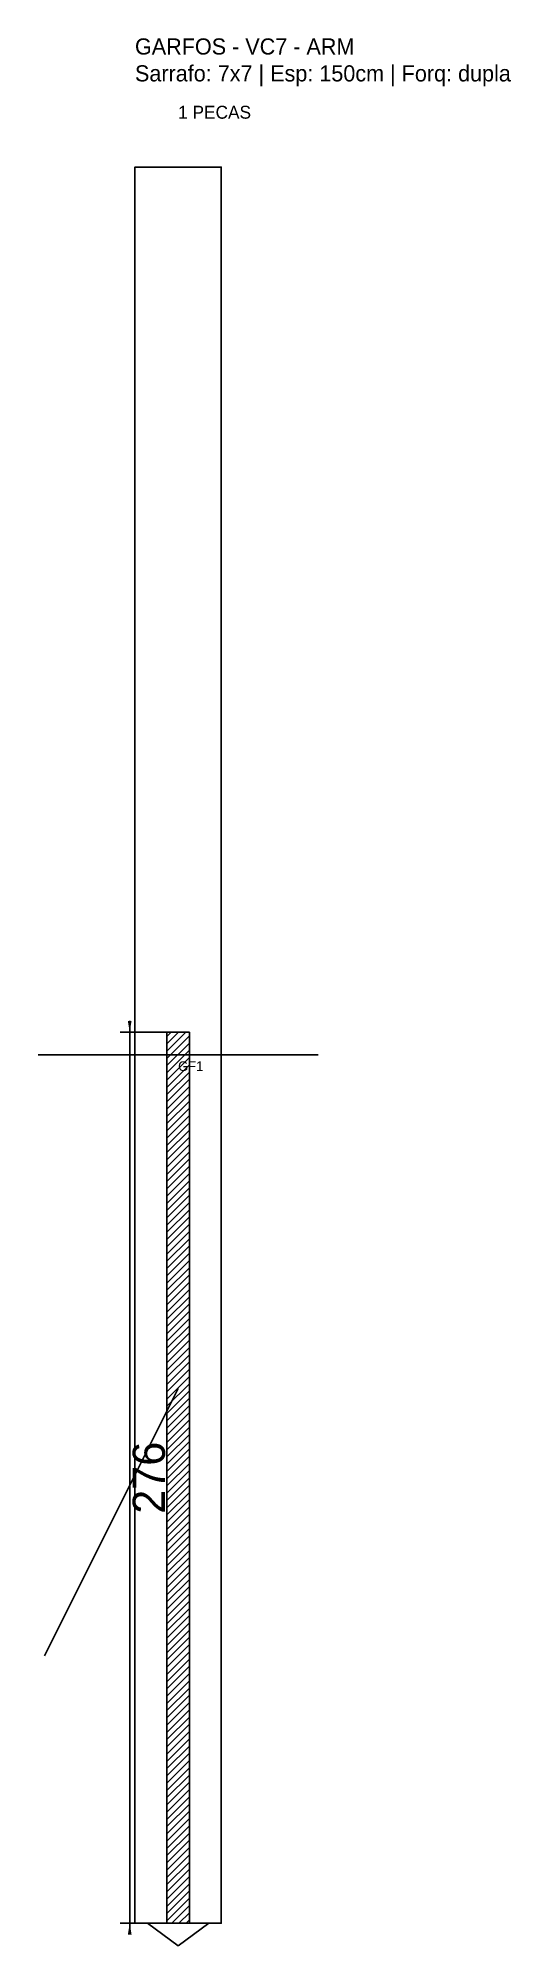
# Model space of a CAD drawing. Header units: metres. Extents: x -30 to 116, y -283 to 308.
import ezdxf

# ---------------------------------------------------------------- set-up
doc = ezdxf.new("R2010")
doc.units = ezdxf.units.M
for name, color, linetype in [('BARRA_ANCORAGEM', 1, 'Continuous'), ('COTA', 241, 'Continuous'), ('GARFOS OK', 3, 'Continuous'), ('NOME DA VIGA', 6, 'Continuous'), ('SARR_7x7', 40, 'Continuous'), ('VIGAS', 3, 'Continuous')]:
    doc.layers.add(name, color=color, linetype=linetype)
doc.dimstyles.new('EZ DXF', dxfattribs={"dimtxt": 10, "dimasz": 3.5, "dimexe": 3, "dimexo": 1.5, "dimgap": 1, "dimtad": 1, "dimdec": 1, "dimdsep": 46, "dimcen": 2.5, "dimazin": 3, "dimtfac": 1, "dimtmove": 0, "dimatfit": 3})

msp = doc.modelspace()

# ---------------------------------------------------------------- hatches: boundary and pattern name
at = {"layer": 'COTA'}
h = msp.add_hatch(dxfattribs=at)
h.set_pattern_fill('ANSI31', scale=0.5)
h.paths.add_polyline_path([(9.87, 0), (16.87, 0), (16.87, -276), (9.87, -276)])

# ---------------------------------------------------------------- linework, layer by layer
at = {"layer": 'BARRA_ANCORAGEM'}
msp.add_line((13.37, -110.4), (-28.03, -193.2), dxfattribs=at)
at = {"layer": 'GARFOS OK', "linetype": 'CONTINUOUS'}
msp.add_line((-30, -7), (56.73, -7), dxfattribs=at)
at = {"layer": 'GARFOS OK'}
for p, q in [((13.37, -283), (3.87, -276)), ((3.87, -276), (22.87, -276)), ((13.37, -283), (22.87, -276))]:
    msp.add_line(p, q, dxfattribs=at)
msp.add_lwpolyline([(9.87, 0), (16.87, 0), (16.87, -276), (9.87, -276), (9.87, 0)], dxfattribs=at)
at = {"layer": 'SARR_7x7'}
msp.add_lwpolyline([(9.87, -7), (16.87, -7), (16.87, 0), (9.87, 0), (9.87, -7)], dxfattribs=at)
at = {"layer": 'VIGAS'}
msp.add_lwpolyline([(0, -276), (26.73, -276), (26.73, 268), (0, 268), (0, -276)], dxfattribs=at)

# ---------------------------------------------------------------- texts
at = {"layer": 'NOME DA VIGA'}
for s, height, p in [('1 PECAS', 4, (13.37, 283)), ('GF1', 3, (13.37, -12))]:
    msp.add_text(s, height=height, dxfattribs=at).set_placement(p)
at = {"layer": 'NOME DA VIGA', "insert": (0, 293), "char_height": 5, "attachment_point": 7}
msp.add_mtext('GARFOS - VC7 - ARM\\PSarrafo: 7x7 | Esp: 150cm | Forq: dupla', dxfattribs=at)

# ---------------------------------------------------------------- dimensions: what is measured, and where the dimension line sits
at = {"layer": 'COTA'}
msp.add_linear_dim(base=(-1.63, 0), p1=(13.37, 0), p2=(13.37, -276), angle=90, dimstyle='EZ DXF', dxfattribs=at).render()

doc.saveas('drawing.dxf')
